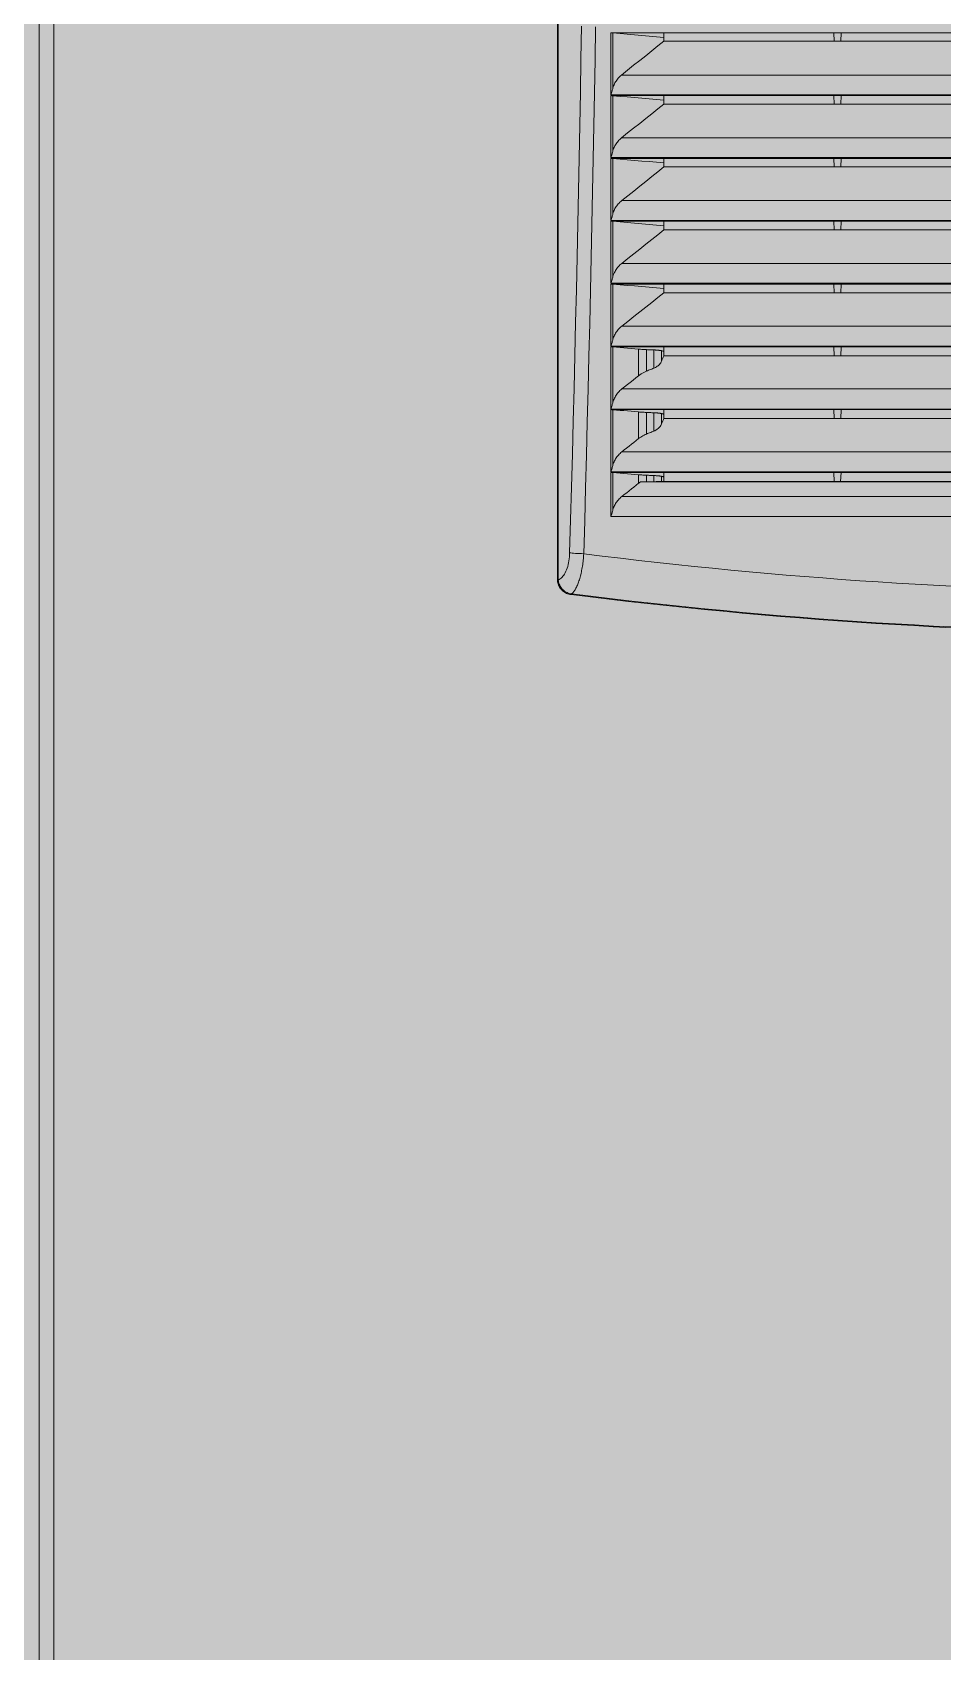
# Model space of a CAD drawing. Header units: millimetres. Extents: x 6914 to 9858, y -2771 to -210.
# Drawn here: x 9035.1 to 9258, y -998 to -601.5 of the extents above; entities that cross this region are included whole.
import ezdxf

# ---------------------------------------------------------------- set-up
doc = ezdxf.new("R2010")
doc.units = ezdxf.units.MM
doc.layers.get('0').update_dxf_attribs({"lineweight": 9})
doc.layers.add('Device', color=7, linetype='Continuous')
doc.layers.add('THICK', color=7, linetype='Continuous', lineweight=13)
doc.layers.add('Штриховка шкафов', color=7, linetype='Continuous', lineweight=9)

# ---------------------------------------------------------------- blocks, each defined once
blk = doc.blocks.new('Из_буфера26433')
at = {"layer": 'THICK'}
for p, q in [((-284.5, -1.8), (-284.5, -1964.2)), ((-280.9, -3.6), (-280.9, -843.76))]:
    blk.add_line(p, q, dxfattribs=at)
blk = doc.blocks.new('Из_буфера7504')
at = {"layer": 'Штриховка шкафов', "true_color": 0xc5c7c4}
blk.add_hatch(color=9, dxfattribs=at).paths.add_polyline_path([(-300, 2000), (300, 2000), (300, 0), (-300, 0)])
at = {"ltscale": 100}
blk.add_blockref('Из_буфера26433', (0, 1983), dxfattribs=at)
blk = doc.blocks.new('Из_буфера3106')
at = {"layer": 'THICK'}
for p, q in [((-124, -257.36), (-124, -10.64)), ((-123.86, -10.76), (-123.86, -257.24)), ((-119.47, -155.47), (-119.37, -149.02)), ((-116.75, -155.59), (-116.65, -149.13)), ((-113.71, -162.42), (-113.71, -150.3)), ((-103.5, -150.3), (-113.71, -150.3)), ((-113.71, -150.3), (-113.69, -150.3)), ((-113.69, -150.3), (-113.67, -150.3)), ((-113.67, -150.3), (-113.64, -150.3)), ((-113.64, -150.3), (-113.62, -150.3)), ((-113.62, -150.3), (-113.6, -150.3)), ((-113.6, -150.3), (-113.58, -150.3)), ((-113.58, -150.3), (-113.56, -150.3)), ((-113.56, -150.3), (-113.54, -150.3)), ((-113.54, -150.3), (-113.53, -150.3)), ((-113.53, -150.3), (-113.51, -150.3)), ((-113.51, -150.3), (-113.49, -150.3)), ((-113.49, -150.3), (-113.47, -150.31)), ((-113.47, -150.31), (-113.45, -150.31)), ((-113.45, -150.31), (-113.43, -150.31)), ((-113.43, -150.31), (-113.42, -150.31)), ((-113.42, -150.31), (-113.4, -150.31)), ((-113.4, -150.31), (-113.38, -150.31)), ((-113.38, -150.31), (-113.37, -150.31)), ((-113.37, -150.31), (-113.35, -150.31)), ((-111.94, -150.44), (-113.35, -150.31)), ((-113.35, -150.31), (-113.35, -161.24)), ((-110.53, -150.56), (-111.94, -150.44)), ((-109.13, -150.68), (-110.53, -150.56)), ((-107.72, -150.81), (-109.13, -150.68)), ((-106.31, -150.93), (-107.72, -150.81)), ((-104.91, -151.05), (-106.31, -150.93)), ((-105.82, -153.82), (-104.66, -152.87)), ((-103.5, -151.18), (-104.91, -151.05)), ((-104.66, -152.87), (-103.5, -151.93)), ((-103.5, -150.3), (-70.73, -150.3)), ((-103.5, -150.3), (-103.5, -151.18)), ((-103.5, -151.93), (-103.5, -151.18)), ((-103.5, -151.93), (-70.65, -151.93)), ((-69.27, -150.3), (-70.73, -150.3)), ((-70.73, -150.3), (-70.65, -151.93)), ((-70.65, -151.93), (-69.35, -151.93)), ((-69.27, -150.3), (-69.35, -151.93)), ((-69.35, -151.93), (-0.65, -151.93)), ((-69.27, -150.3), (-0.73, -150.3)), ((-119.59, -161.92), (-119.47, -155.47)), ((-116.87, -162.04), (-116.75, -155.59)), ((-109.31, -156.66), (-108.15, -155.71)), ((-108.15, -155.71), (-106.99, -154.77)), ((-106.99, -154.77), (-105.82, -153.82)), ((-112.44, -159.37), (-112.3, -159.2)), ((-112.3, -159.2), (-112.15, -159.03)), ((-112.15, -159.03), (-111.99, -158.87)), ((-111.99, -158.87), (-111.82, -158.71)), ((-111.82, -158.71), (-111.64, -158.56)), ((-111.64, -158.56), (-110.48, -157.61)), ((-111.64, -158.56), (111.64, -158.56)), ((-110.48, -157.61), (-109.31, -156.66)), ((-119.7, -168.37), (-119.59, -161.92)), ((-116.99, -168.49), (-116.87, -162.04)), ((-113.71, -162.42), (-113.65, -162.23)), ((-113.65, -162.23), (-113.59, -162.05)), ((-113.59, -162.05), (-113.53, -161.87)), ((-113.53, -161.87), (-113.48, -161.7)), ((-113.48, -161.7), (-113.43, -161.54)), ((-113.43, -161.54), (-113.39, -161.39)), ((-113.39, -161.39), (-113.35, -161.24)), ((-113.35, -161.24), (-113.3, -161.05)), ((-113.3, -161.05), (-113.24, -160.85)), ((-113.24, -160.85), (-113.17, -160.66)), ((-113.17, -160.66), (-113.09, -160.47)), ((-113.09, -160.47), (-113.01, -160.28)), ((-113.01, -160.28), (-112.91, -160.1)), ((-112.91, -160.1), (-112.81, -159.91)), ((-112.81, -159.91), (-112.69, -159.73)), ((-112.69, -159.73), (-112.57, -159.55)), ((-112.57, -159.55), (-112.44, -159.37)), ((-113.71, -162.42), (113.71, -162.42)), ((-113.71, -174.73), (-113.71, -162.6)), ((-103.5, -162.6), (-113.71, -162.6)), ((-113.71, -162.6), (-113.69, -162.6)), ((-113.69, -162.6), (-113.67, -162.6)), ((-113.67, -162.6), (-113.64, -162.6)), ((-113.64, -162.6), (-113.62, -162.6)), ((-113.62, -162.6), (-113.6, -162.6)), ((-113.6, -162.6), (-113.58, -162.6)), ((-113.58, -162.6), (-113.56, -162.6)), ((-113.56, -162.6), (-113.54, -162.6)), ((-113.54, -162.6), (-113.53, -162.6)), ((-113.53, -162.6), (-113.51, -162.6)), ((-113.51, -162.6), (-113.49, -162.6)), ((-113.49, -162.6), (-113.47, -162.61)), ((-113.47, -162.61), (-113.45, -162.61)), ((-113.45, -162.61), (-113.43, -162.61)), ((-113.43, -162.61), (-113.42, -162.61)), ((-113.42, -162.61), (-113.4, -162.61)), ((-113.4, -162.61), (-113.38, -162.61)), ((-113.38, -162.61), (-113.37, -162.61)), ((-113.37, -162.61), (-113.35, -162.61)), ((-111.94, -162.74), (-113.35, -162.61)), ((-113.35, -162.61), (-113.35, -173.55)), ((-110.53, -162.86), (-111.94, -162.74)), ((-109.13, -162.98), (-110.53, -162.86)), ((-107.72, -163.11), (-109.13, -162.98)), ((-106.31, -163.23), (-107.72, -163.11)), ((-104.91, -163.36), (-106.31, -163.23)), ((-105.82, -166.14), (-104.66, -165.19)), ((-103.5, -163.48), (-104.91, -163.36)), ((-104.66, -165.19), (-103.5, -164.25)), ((-103.5, -162.6), (-70.73, -162.6)), ((-103.5, -162.6), (-103.5, -163.48)), ((-103.5, -164.25), (-103.5, -163.48)), ((-103.5, -164.25), (-70.64, -164.25)), ((-69.27, -162.6), (-70.73, -162.6)), ((-70.73, -162.6), (-70.64, -164.25)), ((-70.64, -164.25), (-69.36, -164.25)), ((-69.27, -162.6), (-69.36, -164.25)), ((-69.36, -164.25), (-0.64, -164.25)), ((-69.27, -162.6), (-0.73, -162.6)), ((-119.83, -174.82), (-119.7, -168.37)), ((-117.11, -174.95), (-116.99, -168.49)), ((-109.31, -168.97), (-108.14, -168.03)), ((-108.14, -168.03), (-106.98, -167.08)), ((-106.98, -167.08), (-105.82, -166.14)), ((-112.57, -171.85), (-112.43, -171.68)), ((-112.43, -171.68), (-112.29, -171.5)), ((-112.29, -171.5), (-112.14, -171.33)), ((-112.14, -171.33), (-111.98, -171.17)), ((-111.98, -171.17), (-111.81, -171.01)), ((-111.81, -171.01), (-111.63, -170.86)), ((-111.63, -170.86), (-110.47, -169.91)), ((-111.63, -170.86), (111.63, -170.86)), ((-110.47, -169.91), (-109.31, -168.97)), ((-119.95, -181.27), (-119.83, -174.82)), ((-113.71, -174.73), (-113.65, -174.54)), ((-113.71, -174.73), (113.71, -174.73)), ((-113.65, -174.54), (-113.59, -174.36)), ((-113.59, -174.36), (-113.53, -174.19)), ((-113.53, -174.19), (-113.48, -174.02)), ((-113.48, -174.02), (-113.43, -173.86)), ((-113.43, -173.86), (-113.39, -173.7)), ((-113.39, -173.7), (-113.35, -173.55)), ((-113.35, -173.55), (-113.3, -173.36)), ((-113.3, -173.36), (-113.24, -173.17)), ((-113.24, -173.17), (-113.17, -172.97)), ((-113.17, -172.97), (-113.09, -172.78)), ((-113.09, -172.78), (-113.01, -172.59)), ((-113.01, -172.59), (-112.91, -172.41)), ((-112.91, -172.41), (-112.8, -172.22)), ((-112.8, -172.22), (-112.69, -172.04)), ((-112.69, -172.04), (-112.57, -171.85)), ((-117.23, -181.4), (-117.11, -174.95)), ((-113.71, -187.05), (-113.71, -174.9)), ((-103.5, -174.9), (-113.71, -174.9)), ((-113.71, -174.9), (-113.69, -174.9)), ((-113.69, -174.9), (-113.67, -174.9)), ((-113.67, -174.9), (-113.64, -174.9)), ((-113.64, -174.9), (-113.62, -174.9)), ((-113.62, -174.9), (-113.6, -174.9)), ((-113.6, -174.9), (-113.58, -174.9)), ((-113.58, -174.9), (-113.56, -174.9)), ((-113.56, -174.9), (-113.54, -174.9)), ((-113.54, -174.9), (-113.53, -174.9)), ((-113.53, -174.9), (-113.51, -174.9)), ((-113.51, -174.9), (-113.49, -174.9)), ((-113.49, -174.9), (-113.47, -174.91)), ((-113.47, -174.91), (-113.45, -174.91)), ((-113.45, -174.91), (-113.43, -174.91)), ((-113.43, -174.91), (-113.42, -174.91)), ((-113.42, -174.91), (-113.4, -174.91)), ((-113.4, -174.91), (-113.38, -174.91)), ((-113.38, -174.91), (-113.37, -174.91)), ((-113.37, -174.91), (-113.35, -174.91)), ((-111.94, -175.04), (-113.35, -174.91)), ((-113.35, -174.91), (-113.35, -185.87)), ((-110.53, -175.16), (-111.94, -175.04)), ((-109.13, -175.28), (-110.53, -175.16)), ((-107.72, -175.41), (-109.13, -175.28)), ((-106.31, -175.53), (-107.72, -175.41)), ((-104.91, -175.66), (-106.31, -175.53)), ((-105.82, -178.45), (-104.66, -177.51)), ((-103.5, -175.78), (-104.91, -175.66)), ((-104.66, -177.51), (-103.5, -176.57)), ((-103.5, -174.9), (-70.73, -174.9)), ((-103.5, -174.9), (-103.5, -175.78)), ((-103.5, -176.57), (-103.5, -175.78)), ((-103.5, -176.57), (-70.64, -176.57)), ((-69.27, -174.9), (-70.73, -174.9)), ((-70.73, -174.9), (-70.64, -176.57)), ((-70.64, -176.57), (-69.36, -176.57)), ((-69.27, -174.9), (-69.36, -176.57)), ((-69.36, -176.57), (-0.64, -176.57)), ((-69.27, -174.9), (-0.73, -174.9)), ((-109.3, -181.28), (-108.14, -180.34)), ((-108.14, -180.34), (-106.98, -179.39)), ((-106.98, -179.39), (-105.82, -178.45)), ((-120.08, -187.72), (-119.95, -181.27)), ((-117.37, -187.85), (-117.23, -181.4)), ((-112.69, -184.34), (-112.56, -184.16)), ((-112.56, -184.16), (-112.43, -183.98)), ((-112.43, -183.98), (-112.28, -183.81)), ((-112.28, -183.81), (-112.13, -183.64)), ((-112.13, -183.64), (-111.97, -183.47)), ((-111.97, -183.47), (-111.8, -183.31)), ((-111.8, -183.31), (-111.62, -183.16)), ((-111.62, -183.16), (-110.46, -182.22)), ((-111.62, -183.16), (111.62, -183.16)), ((-110.46, -182.22), (-109.3, -181.28)), ((-113.71, -187.05), (-113.65, -186.86)), ((-113.71, -187.05), (113.71, -187.05)), ((-113.71, -199.36), (-113.71, -187.2)), ((-103.5, -187.2), (-113.71, -187.2)), ((-113.71, -187.2), (-113.69, -187.2)), ((-113.69, -187.2), (-113.67, -187.2)), ((-113.67, -187.2), (-113.64, -187.2)), ((-113.65, -186.86), (-113.59, -186.68)), ((-113.64, -187.2), (-113.62, -187.2)), ((-113.62, -187.2), (-113.6, -187.2)), ((-113.6, -187.2), (-113.58, -187.2)), ((-113.59, -186.68), (-113.53, -186.5)), ((-113.58, -187.2), (-113.56, -187.2)), ((-113.56, -187.2), (-113.54, -187.2)), ((-113.54, -187.2), (-113.53, -187.2)), ((-113.53, -186.5), (-113.48, -186.33)), ((-113.53, -187.2), (-113.51, -187.2)), ((-113.51, -187.2), (-113.49, -187.2)), ((-113.49, -187.2), (-113.47, -187.21)), ((-113.48, -186.33), (-113.43, -186.17)), ((-113.47, -187.21), (-113.45, -187.21)), ((-113.45, -187.21), (-113.43, -187.21)), ((-113.43, -186.17), (-113.39, -186.02)), ((-113.43, -187.21), (-113.42, -187.21)), ((-113.42, -187.21), (-113.4, -187.21)), ((-113.4, -187.21), (-113.38, -187.21)), ((-113.39, -186.02), (-113.35, -185.87)), ((-113.38, -187.21), (-113.37, -187.21)), ((-113.37, -187.21), (-113.35, -187.21)), ((-113.35, -185.87), (-113.3, -185.67)), ((-111.94, -187.34), (-113.35, -187.21)), ((-113.35, -187.21), (-113.35, -198.18)), ((-113.3, -185.67), (-113.24, -185.48)), ((-113.24, -185.48), (-113.17, -185.29)), ((-113.17, -185.29), (-113.09, -185.09)), ((-113.09, -185.09), (-113, -184.9)), ((-113, -184.9), (-112.91, -184.71)), ((-112.91, -184.71), (-112.8, -184.53)), ((-112.8, -184.53), (-112.69, -184.34)), ((-103.5, -187.2), (-70.72, -187.2)), ((-103.5, -187.2), (-103.5, -188.08)), ((-69.28, -187.2), (-70.72, -187.2)), ((-70.72, -187.2), (-70.63, -188.9)), ((-69.28, -187.2), (-69.37, -188.9)), ((-69.28, -187.2), (-0.72, -187.2)), ((-120.22, -194.16), (-120.08, -187.72)), ((-117.5, -194.3), (-117.37, -187.85)), ((-110.53, -187.46), (-111.94, -187.34)), ((-109.13, -187.58), (-110.53, -187.46)), ((-107.72, -187.71), (-109.13, -187.58)), ((-106.31, -187.83), (-107.72, -187.71)), ((-104.91, -187.96), (-106.31, -187.83)), ((-105.81, -190.77), (-104.66, -189.84)), ((-103.5, -188.08), (-104.91, -187.96)), ((-104.66, -189.84), (-103.5, -188.9)), ((-103.5, -188.9), (-103.5, -188.08)), ((-103.5, -188.9), (-70.63, -188.9)), ((-70.63, -188.9), (-69.37, -188.9)), ((-69.37, -188.9), (-0.63, -188.9)), ((-109.29, -193.58), (-108.13, -192.65)), ((-108.13, -192.65), (-106.97, -191.71)), ((-106.97, -191.71), (-105.81, -190.77)), ((-120.36, -200.61), (-120.22, -194.16)), ((-117.64, -200.75), (-117.5, -194.3)), ((-112.8, -196.83), (-112.68, -196.65)), ((-112.68, -196.65), (-112.56, -196.46)), ((-112.56, -196.46), (-112.42, -196.29)), ((-112.42, -196.29), (-112.28, -196.11)), ((-112.28, -196.11), (-112.13, -195.94)), ((-112.13, -195.94), (-111.96, -195.77)), ((-111.96, -195.77), (-111.79, -195.61)), ((-111.79, -195.61), (-111.61, -195.46)), ((-111.61, -195.46), (-110.45, -194.52)), ((-111.61, -195.46), (111.61, -195.46)), ((-110.45, -194.52), (-109.29, -193.58)), ((-113.71, -199.36), (-113.65, -199.17)), ((-113.71, -199.36), (113.71, -199.36)), ((-113.71, -211.68), (-113.71, -199.5)), ((-103.5, -199.5), (-113.71, -199.5)), ((-113.71, -199.5), (-113.69, -199.5)), ((-113.69, -199.5), (-113.67, -199.5)), ((-113.67, -199.5), (-113.64, -199.5)), ((-113.65, -199.17), (-113.59, -198.99)), ((-113.64, -199.5), (-113.62, -199.5)), ((-113.62, -199.5), (-113.6, -199.5)), ((-113.6, -199.5), (-113.58, -199.5)), ((-113.59, -198.99), (-113.53, -198.81)), ((-113.58, -199.5), (-113.56, -199.5)), ((-113.56, -199.5), (-113.54, -199.5)), ((-113.54, -199.5), (-113.53, -199.5)), ((-113.53, -198.81), (-113.48, -198.65)), ((-113.53, -199.5), (-113.51, -199.5)), ((-113.51, -199.5), (-113.49, -199.5)), ((-113.49, -199.5), (-113.47, -199.51)), ((-113.48, -198.65), (-113.43, -198.48)), ((-113.47, -199.51), (-113.45, -199.51)), ((-113.45, -199.51), (-113.43, -199.51)), ((-113.43, -198.48), (-113.39, -198.33)), ((-113.43, -199.51), (-113.42, -199.51)), ((-113.42, -199.51), (-113.4, -199.51)), ((-113.4, -199.51), (-113.38, -199.51)), ((-113.39, -198.33), (-113.35, -198.18)), ((-113.38, -199.51), (-113.37, -199.51)), ((-113.37, -199.51), (-113.35, -199.51)), ((-113.35, -198.18), (-113.3, -197.99)), ((-111.94, -199.64), (-113.35, -199.51)), ((-113.35, -199.51), (-113.35, -210.49)), ((-113.3, -197.99), (-113.24, -197.79)), ((-113.24, -197.79), (-113.17, -197.6)), ((-113.17, -197.6), (-113.09, -197.4)), ((-113.09, -197.4), (-113, -197.21)), ((-113, -197.21), (-112.9, -197.02)), ((-112.9, -197.02), (-112.8, -196.83)), ((-110.53, -199.76), (-111.94, -199.64)), ((-109.13, -199.88), (-110.53, -199.76)), ((-103.5, -199.5), (-70.72, -199.5)), ((-103.5, -199.5), (-103.5, -200.38)), ((-69.28, -199.5), (-70.72, -199.5)), ((-70.72, -199.5), (-70.63, -201.22)), ((-69.28, -199.5), (-69.37, -201.22)), ((-69.28, -199.5), (-0.72, -199.5)), ((-120.51, -207.05), (-120.36, -200.61)), ((-117.79, -207.2), (-117.64, -200.75)), ((-107.72, -200.01), (-109.13, -199.88)), ((-106.31, -200.13), (-107.72, -200.01)), ((-104.91, -200.26), (-106.31, -200.13)), ((-105.81, -203.09), (-104.66, -202.16)), ((-103.5, -200.38), (-104.91, -200.26)), ((-104.66, -202.16), (-103.5, -201.22)), ((-103.5, -201.22), (-103.5, -200.38)), ((-103.5, -201.22), (-70.63, -201.22)), ((-70.63, -201.22), (-69.37, -201.22)), ((-69.37, -201.22), (-0.63, -201.22)), ((-110.44, -206.83), (-109.28, -205.89)), ((-109.28, -205.89), (-108.12, -204.96)), ((-108.12, -204.96), (-106.97, -204.02)), ((-106.97, -204.02), (-105.81, -203.09)), ((-120.66, -213.5), (-120.51, -207.05)), ((-117.94, -213.65), (-117.79, -207.2)), ((-112.9, -209.33), (-112.8, -209.14)), ((-112.8, -209.14), (-112.68, -208.95)), ((-112.68, -208.95), (-112.55, -208.77)), ((-112.55, -208.77), (-112.42, -208.59)), ((-112.42, -208.59), (-112.27, -208.41)), ((-112.27, -208.41), (-112.12, -208.24)), ((-112.12, -208.24), (-111.95, -208.07)), ((-111.95, -208.07), (-111.78, -207.91)), ((-111.78, -207.91), (-111.6, -207.76)), ((-111.6, -207.76), (-110.44, -206.83)), ((-111.6, -207.76), (111.6, -207.76)), ((-113.71, -211.68), (-113.65, -211.49)), ((-113.71, -211.68), (113.71, -211.68)), ((-113.71, -223.99), (-113.71, -211.8)), ((-103.5, -211.8), (-113.71, -211.8)), ((-113.71, -211.8), (-113.69, -211.8)), ((-113.69, -211.8), (-113.67, -211.8)), ((-113.67, -211.8), (-113.64, -211.8)), ((-113.65, -211.49), (-113.59, -211.3)), ((-113.64, -211.8), (-113.62, -211.8)), ((-113.62, -211.8), (-113.6, -211.8)), ((-113.6, -211.8), (-113.58, -211.8)), ((-113.59, -211.3), (-113.53, -211.13)), ((-113.58, -211.8), (-113.56, -211.8)), ((-113.56, -211.8), (-113.54, -211.8)), ((-113.54, -211.8), (-113.53, -211.8)), ((-113.53, -211.13), (-113.48, -210.96)), ((-113.53, -211.8), (-113.51, -211.8)), ((-113.51, -211.8), (-113.49, -211.8)), ((-113.49, -211.8), (-113.47, -211.81)), ((-113.48, -210.96), (-113.43, -210.8)), ((-113.47, -211.81), (-113.45, -211.81)), ((-113.45, -211.81), (-113.43, -211.81)), ((-113.43, -210.8), (-113.39, -210.64)), ((-113.43, -211.81), (-113.42, -211.81)), ((-113.42, -211.81), (-113.4, -211.81)), ((-113.4, -211.81), (-113.38, -211.81)), ((-113.39, -210.64), (-113.35, -210.49)), ((-113.38, -211.81), (-113.37, -211.81)), ((-113.37, -211.81), (-113.35, -211.81)), ((-113.35, -210.49), (-113.3, -210.3)), ((-112.64, -211.88), (-113.35, -211.81)), ((-113.35, -211.81), (-113.35, -222.81)), ((-113.3, -210.3), (-113.24, -210.1)), ((-113.24, -210.1), (-113.17, -209.91)), ((-113.17, -209.91), (-113.09, -209.71)), ((-113.09, -209.71), (-113, -209.52)), ((-113, -209.52), (-112.9, -209.33)), ((-111.93, -211.94), (-112.64, -211.88)), ((-111.21, -212), (-111.93, -211.94)), ((-110.5, -212.06), (-111.21, -212)), ((-109.79, -212.13), (-110.5, -212.06)), ((-109.07, -212.19), (-109.79, -212.13)), ((-108.36, -212.25), (-109.07, -212.19)), ((-108.36, -212.25), (-108.36, -217.46)), ((-108.36, -212.25), (-108.16, -212.27)), ((-108.16, -212.27), (-107.96, -212.28)), ((-103.5, -211.8), (-70.71, -211.8)), ((-103.5, -211.8), (-103.5, -212.68)), ((-69.29, -211.8), (-70.71, -211.8)), ((-70.71, -211.8), (-70.62, -213.55)), ((-69.29, -211.8), (-69.38, -213.55)), ((-69.29, -211.8), (-0.71, -211.8)), ((-120.81, -219.94), (-120.66, -213.5)), ((-118.09, -220.1), (-117.94, -213.65)), ((-107.96, -212.28), (-107.75, -212.3)), ((-107.75, -212.3), (-107.53, -212.31)), ((-107.53, -212.31), (-107.31, -212.33)), ((-107.31, -212.33), (-107.08, -212.34)), ((-107.08, -212.34), (-106.84, -212.35)), ((-106.84, -212.35), (-106.84, -216.57)), ((-106.84, -212.35), (-106.64, -212.36)), ((-106.64, -212.36), (-106.43, -212.37)), ((-106.43, -212.37), (-106.23, -212.38)), ((-106.23, -212.38), (-106.02, -212.39)), ((-106.02, -212.39), (-105.82, -212.4)), ((-105.82, -212.4), (-105.61, -212.4)), ((-105.61, -212.4), (-105.41, -212.41)), ((-105.41, -212.41), (-105.3, -212.42)), ((-105.41, -215.98), (-105.41, -212.41)), ((-105.3, -212.42), (-105.19, -212.42)), ((-105.19, -212.42), (-105.09, -212.43)), ((-105.09, -212.43), (-104.99, -212.44)), ((-104.99, -212.44), (-104.89, -212.44)), ((-104.89, -212.44), (-104.8, -212.45)), ((-104.8, -212.45), (-104.7, -212.46)), ((-104.7, -212.46), (-104.62, -212.47)), ((-104.62, -212.47), (-104.53, -212.47)), ((-104.45, -215.37), (-104.6, -215.5)), ((-104.53, -212.47), (-104.45, -212.48)), ((-104.45, -212.48), (-104.37, -212.49)), ((-104.32, -215.23), (-104.45, -215.37)), ((-104.37, -212.49), (-104.3, -212.5)), ((-104.2, -215.08), (-104.32, -215.23)), ((-104.3, -212.5), (-104.23, -212.51)), ((-104.23, -212.51), (-104.17, -212.52)), ((-104.09, -214.92), (-104.2, -215.08)), ((-104.17, -212.52), (-104.11, -212.53)), ((-104.11, -212.53), (-104.05, -212.54)), ((-104, -214.75), (-104.09, -214.92)), ((-104.05, -212.54), (-104, -212.55)), ((-104, -212.55), (-103.96, -212.56)), ((-103.92, -214.58), (-104, -214.75)), ((-103.96, -212.56), (-103.92, -212.57)), ((-103.92, -212.57), (-103.85, -212.59)), ((-103.92, -214.58), (-103.92, -212.57)), ((-103.86, -214.43), (-103.92, -214.58)), ((-103.8, -214.28), (-103.86, -214.43)), ((-103.85, -212.59), (-103.78, -212.6)), ((-103.74, -214.14), (-103.8, -214.28)), ((-103.78, -212.6), (-103.71, -212.62)), ((-103.68, -213.99), (-103.74, -214.14)), ((-103.71, -212.62), (-103.64, -212.64)), ((-103.62, -213.84), (-103.68, -213.99)), ((-103.64, -212.64), (-103.57, -212.66)), ((-103.56, -213.69), (-103.62, -213.84)), ((-103.57, -212.66), (-103.5, -212.68)), ((-103.5, -213.55), (-103.56, -213.69)), ((-103.5, -212.68), (-103.5, -213.55)), ((-103.5, -213.55), (-70.62, -213.55)), ((-70.62, -213.55), (-69.38, -213.55)), ((-69.38, -213.55), (-0.62, -213.55)), ((-109.97, -218.76), (-109.43, -218.33)), ((-109.43, -218.33), (-108.9, -217.89)), ((-108.9, -217.89), (-108.36, -217.46)), ((-108.12, -217.28), (-108.36, -217.46)), ((-107.88, -217.11), (-108.12, -217.28)), ((-107.63, -216.96), (-107.88, -217.11)), ((-107.37, -216.82), (-107.63, -216.96)), ((-107.11, -216.69), (-107.37, -216.82)), ((-106.84, -216.57), (-107.11, -216.69)), ((-106.64, -216.49), (-106.84, -216.57)), ((-106.43, -216.4), (-106.64, -216.49)), ((-106.23, -216.32), (-106.43, -216.4)), ((-106.02, -216.24), (-106.23, -216.32)), ((-105.82, -216.15), (-106.02, -216.24)), ((-105.61, -216.07), (-105.82, -216.15)), ((-105.41, -215.98), (-105.61, -216.07)), ((-105.23, -215.91), (-105.41, -215.98)), ((-105.07, -215.82), (-105.23, -215.91)), ((-104.9, -215.72), (-105.07, -215.82)), ((-104.75, -215.62), (-104.9, -215.72)), ((-104.6, -215.5), (-104.75, -215.62)), ((-120.97, -226.39), (-120.81, -219.94)), ((-118.25, -226.55), (-118.09, -220.1)), ((-113, -221.83), (-112.9, -221.64)), ((-112.9, -221.64), (-112.79, -221.45)), ((-112.79, -221.45), (-112.68, -221.26)), ((-112.68, -221.26), (-112.55, -221.08)), ((-112.55, -221.08), (-112.41, -220.89)), ((-112.41, -220.89), (-112.27, -220.72)), ((-112.27, -220.72), (-112.11, -220.54)), ((-112.11, -220.54), (-111.95, -220.38)), ((-111.95, -220.38), (-111.77, -220.22)), ((-111.77, -220.22), (-111.59, -220.06)), ((-111.59, -220.06), (-111.05, -219.63)), ((-111.59, -220.06), (111.59, -220.06)), ((-111.05, -219.63), (-110.51, -219.19)), ((-110.51, -219.19), (-109.97, -218.76)), ((-113.71, -223.99), (-113.65, -223.8)), ((-113.71, -223.99), (113.71, -223.99)), ((-113.71, -236.31), (-113.71, -224.1)), ((-103.5, -224.1), (-113.71, -224.1)), ((-113.71, -224.1), (-113.69, -224.1)), ((-113.69, -224.1), (-113.67, -224.1)), ((-113.67, -224.1), (-113.64, -224.1)), ((-113.65, -223.8), (-113.59, -223.62)), ((-113.64, -224.1), (-113.62, -224.1)), ((-113.62, -224.1), (-113.6, -224.1)), ((-113.6, -224.1), (-113.58, -224.1)), ((-113.59, -223.62), (-113.53, -223.44)), ((-113.58, -224.1), (-113.56, -224.1)), ((-113.56, -224.1), (-113.54, -224.1)), ((-113.54, -224.1), (-113.53, -224.1)), ((-113.53, -223.44), (-113.48, -223.27)), ((-113.53, -224.1), (-113.51, -224.1)), ((-113.51, -224.1), (-113.49, -224.1)), ((-113.49, -224.1), (-113.47, -224.11)), ((-113.48, -223.27), (-113.43, -223.11)), ((-113.47, -224.11), (-113.45, -224.11)), ((-113.45, -224.11), (-113.43, -224.11)), ((-113.43, -223.11), (-113.39, -222.96)), ((-113.43, -224.11), (-113.42, -224.11)), ((-113.42, -224.11), (-113.4, -224.11)), ((-113.4, -224.11), (-113.38, -224.11)), ((-113.39, -222.96), (-113.35, -222.81)), ((-113.38, -224.11), (-113.37, -224.11)), ((-113.37, -224.11), (-113.35, -224.11)), ((-113.35, -222.81), (-113.3, -222.61)), ((-112.64, -224.18), (-113.35, -224.11)), ((-113.35, -224.11), (-113.35, -235.12)), ((-113.3, -222.61), (-113.24, -222.42)), ((-113.24, -222.42), (-113.17, -222.22)), ((-113.17, -222.22), (-113.09, -222.02)), ((-113.09, -222.02), (-113, -221.83)), ((-111.93, -224.24), (-112.64, -224.18)), ((-111.21, -224.3), (-111.93, -224.24)), ((-110.5, -224.36), (-111.21, -224.3)), ((-109.79, -224.43), (-110.5, -224.36)), ((-109.07, -224.49), (-109.79, -224.43)), ((-108.36, -224.55), (-109.07, -224.49)), ((-108.36, -224.55), (-108.36, -229.78)), ((-108.36, -224.55), (-108.16, -224.57)), ((-108.16, -224.57), (-107.96, -224.58)), ((-107.96, -224.58), (-107.75, -224.6)), ((-107.75, -224.6), (-107.53, -224.61)), ((-107.53, -224.61), (-107.31, -224.63)), ((-107.31, -224.63), (-107.08, -224.64)), ((-107.08, -224.64), (-106.84, -224.65)), ((-106.84, -224.65), (-106.84, -228.89)), ((-106.84, -224.65), (-106.64, -224.66)), ((-106.64, -224.66), (-106.43, -224.67)), ((-106.43, -224.67), (-106.23, -224.68)), ((-106.23, -224.68), (-106.02, -224.69)), ((-106.02, -224.69), (-105.82, -224.7)), ((-105.82, -224.7), (-105.61, -224.7)), ((-105.61, -224.7), (-105.41, -224.71)), ((-105.41, -228.3), (-105.41, -224.71)), ((-105.41, -224.71), (-105.3, -224.72)), ((-105.3, -224.72), (-105.19, -224.72)), ((-105.19, -224.72), (-105.09, -224.73)), ((-105.09, -224.73), (-104.99, -224.74)), ((-104.99, -224.74), (-104.89, -224.74)), ((-104.89, -224.74), (-104.8, -224.75)), ((-104.8, -224.75), (-104.7, -224.76)), ((-104.7, -224.76), (-104.62, -224.77)), ((-104.62, -224.77), (-104.53, -224.77)), ((-103.5, -224.1), (-70.71, -224.1)), ((-103.5, -224.1), (-103.5, -224.98)), ((-69.29, -224.1), (-70.71, -224.1)), ((-70.71, -224.1), (-70.62, -225.87)), ((-69.29, -224.1), (-69.38, -225.87)), ((-69.29, -224.1), (-0.71, -224.1)), ((-121.13, -232.83), (-120.97, -226.39)), ((-118.41, -232.99), (-118.25, -226.55)), ((-104.6, -227.82), (-104.75, -227.93)), ((-104.45, -227.69), (-104.6, -227.82)), ((-104.53, -224.77), (-104.45, -224.78)), ((-104.45, -224.78), (-104.37, -224.79)), ((-104.32, -227.55), (-104.45, -227.69)), ((-104.37, -224.79), (-104.3, -224.8)), ((-104.2, -227.4), (-104.32, -227.55)), ((-104.3, -224.8), (-104.23, -224.81)), ((-104.23, -224.81), (-104.17, -224.82)), ((-104.09, -227.24), (-104.2, -227.4)), ((-104.17, -224.82), (-104.11, -224.83)), ((-104.11, -224.83), (-104.05, -224.84)), ((-104, -227.07), (-104.09, -227.24)), ((-104.05, -224.84), (-104, -224.85)), ((-104, -224.85), (-103.96, -224.86)), ((-103.92, -226.9), (-104, -227.07)), ((-103.96, -224.86), (-103.92, -224.87)), ((-103.92, -226.9), (-103.92, -224.87)), ((-103.92, -224.87), (-103.85, -224.89)), ((-103.86, -226.75), (-103.92, -226.9)), ((-103.8, -226.6), (-103.86, -226.75)), ((-103.85, -224.89), (-103.78, -224.91)), ((-103.74, -226.46), (-103.8, -226.6)), ((-103.78, -224.91), (-103.71, -224.92)), ((-103.68, -226.31), (-103.74, -226.46)), ((-103.71, -224.92), (-103.64, -224.94)), ((-103.62, -226.16), (-103.68, -226.31)), ((-103.64, -224.94), (-103.57, -224.96)), ((-103.56, -226.02), (-103.62, -226.16)), ((-103.57, -224.96), (-103.5, -224.98)), ((-103.5, -225.87), (-103.56, -226.02)), ((-103.5, -224.98), (-103.5, -225.87)), ((-103.5, -225.87), (-70.62, -225.87)), ((-70.62, -225.87), (-69.38, -225.87)), ((-69.38, -225.87), (-0.62, -225.87)), ((-110.2, -231.25), (-109.74, -230.88)), ((-109.74, -230.88), (-109.28, -230.51)), ((-109.28, -230.51), (-108.82, -230.15)), ((-108.82, -230.15), (-108.36, -229.78)), ((-108.16, -229.62), (-108.36, -229.78)), ((-107.95, -229.48), (-108.16, -229.62)), ((-107.74, -229.34), (-107.95, -229.48)), ((-107.52, -229.21), (-107.74, -229.34)), ((-107.29, -229.1), (-107.52, -229.21)), ((-107.07, -228.99), (-107.29, -229.1)), ((-106.84, -228.89), (-107.07, -228.99)), ((-106.64, -228.81), (-106.84, -228.89)), ((-106.43, -228.72), (-106.64, -228.81)), ((-106.23, -228.64), (-106.43, -228.72)), ((-106.02, -228.55), (-106.23, -228.64)), ((-105.82, -228.47), (-106.02, -228.55)), ((-105.61, -228.39), (-105.82, -228.47)), ((-105.41, -228.3), (-105.61, -228.39)), ((-105.23, -228.23), (-105.41, -228.3)), ((-105.07, -228.14), (-105.23, -228.23)), ((-104.9, -228.04), (-105.07, -228.14)), ((-104.75, -227.93), (-104.9, -228.04)), ((-121.3, -239.27), (-121.13, -232.83)), ((-118.58, -239.44), (-118.41, -232.99)), ((-113, -234.14), (-112.9, -233.95)), ((-112.9, -233.95), (-112.79, -233.76)), ((-112.79, -233.76), (-112.67, -233.57)), ((-112.67, -233.57), (-112.54, -233.38)), ((-112.54, -233.38), (-112.41, -233.2)), ((-112.41, -233.2), (-112.26, -233.02)), ((-112.26, -233.02), (-112.1, -232.85)), ((-112.1, -232.85), (-111.94, -232.68)), ((-111.94, -232.68), (-111.76, -232.52)), ((-111.76, -232.52), (-111.58, -232.36)), ((-111.58, -232.36), (-111.12, -231.99)), ((-111.58, -232.36), (111.58, -232.36)), ((-111.12, -231.99), (-110.66, -231.62)), ((-110.66, -231.62), (-110.2, -231.25)), ((-113.71, -236.31), (-113.65, -236.12)), ((-113.71, -236.31), (113.71, -236.31)), ((-113.71, -245.06), (-113.71, -236.4)), ((-103.5, -236.4), (-113.71, -236.4)), ((-113.71, -236.4), (-113.69, -236.4)), ((-113.69, -236.4), (-113.67, -236.4)), ((-113.67, -236.4), (-113.64, -236.4)), ((-113.65, -236.12), (-113.59, -235.93)), ((-113.64, -236.4), (-113.62, -236.4)), ((-113.62, -236.4), (-113.6, -236.4)), ((-113.6, -236.4), (-113.58, -236.4)), ((-113.59, -235.93), (-113.53, -235.76)), ((-113.58, -236.4), (-113.56, -236.4)), ((-113.56, -236.4), (-113.54, -236.4)), ((-113.54, -236.4), (-113.53, -236.4)), ((-113.53, -235.76), (-113.48, -235.59)), ((-113.53, -236.4), (-113.51, -236.4)), ((-113.51, -236.4), (-113.49, -236.4)), ((-113.49, -236.4), (-113.47, -236.41)), ((-113.48, -235.59), (-113.43, -235.43)), ((-113.47, -236.41), (-113.45, -236.41)), ((-113.45, -236.41), (-113.43, -236.41)), ((-113.43, -235.43), (-113.39, -235.27)), ((-113.43, -236.41), (-113.42, -236.41)), ((-113.42, -236.41), (-113.4, -236.41)), ((-113.4, -236.41), (-113.38, -236.41)), ((-113.39, -235.27), (-113.35, -235.12)), ((-113.38, -236.41), (-113.37, -236.41)), ((-113.37, -236.41), (-113.35, -236.41)), ((-113.35, -235.12), (-113.3, -234.93)), ((-112.64, -236.48), (-113.35, -236.41)), ((-113.35, -243.87), (-113.35, -236.41)), ((-113.3, -234.93), (-113.24, -234.73)), ((-113.24, -234.73), (-113.17, -234.53)), ((-113.17, -234.53), (-113.09, -234.33)), ((-113.09, -234.33), (-113, -234.14)), ((-111.93, -236.54), (-112.64, -236.48)), ((-111.21, -236.6), (-111.93, -236.54)), ((-110.5, -236.66), (-111.21, -236.6)), ((-109.79, -236.73), (-110.5, -236.66)), ((-109.07, -236.79), (-109.79, -236.73)), ((-108.36, -236.85), (-109.07, -236.79)), ((-108.36, -236.85), (-108.36, -238.53)), ((-108.36, -236.85), (-108.16, -236.87)), ((-108.16, -236.87), (-107.96, -236.88)), ((-107.96, -236.88), (-107.75, -236.9)), ((-107.75, -236.9), (-107.53, -236.91)), ((-107.53, -236.91), (-107.31, -236.93)), ((-107.31, -236.93), (-107.08, -236.94)), ((-107.08, -236.94), (-106.84, -236.95)), ((-106.84, -236.95), (-106.84, -238.23)), ((-106.84, -236.95), (-106.64, -236.96)), ((-106.64, -236.96), (-106.43, -236.97)), ((-106.43, -236.97), (-106.23, -236.98)), ((-106.23, -236.98), (-106.02, -236.99)), ((-106.02, -236.99), (-105.82, -237)), ((-105.82, -237), (-105.61, -237)), ((-105.61, -237), (-105.41, -237.01)), ((-105.41, -238.22), (-105.41, -237.01)), ((-105.41, -237.01), (-105.3, -237.02)), ((-105.3, -237.02), (-105.19, -237.02)), ((-105.19, -237.02), (-105.09, -237.03)), ((-105.09, -237.03), (-104.99, -237.04)), ((-104.99, -237.04), (-104.89, -237.04)), ((-104.89, -237.04), (-104.8, -237.05)), ((-104.8, -237.05), (-104.7, -237.06)), ((-104.7, -237.06), (-104.62, -237.07)), ((-104.62, -237.07), (-104.53, -237.07)), ((-104.53, -237.07), (-104.45, -237.08)), ((-104.45, -237.08), (-104.37, -237.09)), ((-104.37, -237.09), (-104.3, -237.1)), ((-104.3, -237.1), (-104.23, -237.11)), ((-104.23, -237.11), (-104.17, -237.12)), ((-104.17, -237.12), (-104.11, -237.13)), ((-104.11, -237.13), (-104.05, -237.14)), ((-104.05, -237.14), (-104, -237.15)), ((-104, -237.15), (-103.96, -237.16)), ((-103.96, -237.16), (-103.92, -237.17)), ((-103.92, -238.19), (-103.92, -237.17)), ((-103.92, -237.17), (-103.86, -237.18)), ((-103.86, -237.18), (-103.8, -237.2)), ((-103.8, -237.2), (-103.74, -237.22)), ((-103.74, -237.22), (-103.68, -237.23)), ((-103.68, -237.23), (-103.62, -237.25)), ((-103.62, -237.25), (-103.56, -237.26)), ((-103.5, -236.4), (-70.7, -236.4)), ((-103.5, -236.4), (-103.5, -237.28)), ((-69.3, -236.4), (-70.7, -236.4)), ((-70.7, -236.4), (-70.61, -238.16)), ((-69.3, -236.4), (-69.39, -238.16)), ((-69.3, -236.4), (-0.7, -236.4)), ((-121.47, -245.71), (-121.3, -239.27)), ((-118.75, -245.89), (-118.58, -239.44)), ((-111.11, -240.73), (-110.65, -240.37)), ((-110.65, -240.37), (-110.19, -240)), ((-110.19, -240), (-109.73, -239.63)), ((-109.73, -239.63), (-109.28, -239.26)), ((-109.28, -239.26), (-108.82, -238.89)), ((-108.82, -238.89), (-108.36, -238.53)), ((-108.31, -238.49), (-108.36, -238.53)), ((-108.25, -238.44), (-108.31, -238.49)), ((-108.2, -238.4), (-108.25, -238.44)), ((-108.15, -238.36), (-108.2, -238.4)), ((-108.09, -238.33), (-108.15, -238.36)), ((-108.04, -238.29), (-108.09, -238.33)), ((-107.98, -238.25), (-108.04, -238.29)), ((107.98, -238.25), (-107.98, -238.25)), ((-107.83, -238.25), (-107.98, -238.25)), ((-107.67, -238.25), (-107.83, -238.25)), ((-107.51, -238.24), (-107.67, -238.25)), ((-107.35, -238.24), (-107.51, -238.24)), ((-107.18, -238.24), (-107.35, -238.24)), ((-107.01, -238.24), (-107.18, -238.24)), ((-106.84, -238.23), (-107.01, -238.24)), ((-106.84, -238.23), (-106.64, -238.23)), ((-106.64, -238.23), (-106.43, -238.23)), ((-106.43, -238.23), (-106.23, -238.23)), ((-106.23, -238.23), (-106.02, -238.23)), ((-106.02, -238.23), (-105.82, -238.22)), ((-105.82, -238.22), (-105.61, -238.22)), ((-105.61, -238.22), (-105.41, -238.22)), ((-105.3, -238.22), (-105.41, -238.22)), ((-105.19, -238.22), (-105.3, -238.22)), ((-105.09, -238.22), (-105.19, -238.22)), ((-104.99, -238.22), (-105.09, -238.22)), ((-104.89, -238.21), (-104.99, -238.22)), ((-104.8, -238.21), (-104.89, -238.21)), ((-104.7, -238.21), (-104.8, -238.21)), ((-104.61, -238.21), (-104.7, -238.21)), ((-104.53, -238.21), (-104.61, -238.21)), ((-104.45, -238.21), (-104.53, -238.21)), ((-104.37, -238.2), (-104.45, -238.21)), ((-104.3, -238.2), (-104.37, -238.2)), ((-104.23, -238.2), (-104.3, -238.2)), ((-104.17, -238.2), (-104.23, -238.2)), ((-104.11, -238.19), (-104.17, -238.2)), ((-104.05, -238.19), (-104.11, -238.19)), ((-104, -238.19), (-104.05, -238.19)), ((-103.96, -238.19), (-104, -238.19)), ((-103.92, -238.19), (-103.96, -238.19)), ((-103.92, -238.19), (-103.86, -238.18)), ((-103.86, -238.18), (-103.8, -238.18)), ((-103.8, -238.18), (-103.74, -238.17)), ((-103.74, -238.17), (-103.68, -238.17)), ((-103.68, -238.17), (-103.62, -238.17)), ((-103.62, -238.17), (-103.56, -238.16)), ((-103.56, -237.26), (-103.5, -237.28)), ((-103.56, -238.16), (-103.5, -238.16)), ((-103.5, -237.28), (-103.5, -238.16)), ((-103.5, -238.16), (-70.61, -238.16)), ((-69.39, -238.16), (-70.61, -238.16)), ((-69.39, -238.16), (-0.61, -238.16)), ((-113.3, -243.67), (-113.24, -243.48)), ((-113.24, -243.48), (-113.17, -243.28)), ((-113.17, -243.28), (-113.08, -243.08)), ((-113.08, -243.08), (-112.99, -242.89)), ((-112.99, -242.89), (-112.9, -242.69)), ((-112.9, -242.69), (-112.79, -242.5)), ((-112.79, -242.5), (-112.67, -242.31)), ((-112.67, -242.31), (-112.54, -242.13)), ((-112.54, -242.13), (-112.4, -241.94)), ((-112.4, -241.94), (-112.25, -241.76)), ((-112.25, -241.76), (-112.1, -241.59)), ((-112.1, -241.59), (-111.93, -241.42)), ((-111.93, -241.42), (-111.75, -241.26)), ((-111.75, -241.26), (-111.57, -241.1)), ((-111.57, -241.1), (-111.11, -240.73)), ((-111.57, -241.1), (111.57, -241.1)), ((-121.65, -252.15), (-121.47, -245.71)), ((-118.93, -252.33), (-118.75, -245.89)), ((-113.71, -245.06), (-113.65, -244.87)), ((-113.71, -245.06), (113.71, -245.06)), ((-113.65, -244.87), (-113.59, -244.68)), ((-113.59, -244.68), (-113.53, -244.51)), ((-113.53, -244.51), (-113.48, -244.34)), ((-113.48, -244.34), (-113.43, -244.18)), ((-113.43, -244.18), (-113.39, -244.02)), ((-113.39, -244.02), (-113.35, -243.87)), ((-113.35, -243.87), (-113.3, -243.67)), ((-121.7, -252.96), (-121.67, -252.56)), ((-121.67, -252.56), (-121.65, -252.15)), ((-118.98, -252.95), (-118.95, -252.64)), ((-118.95, -252.64), (-118.93, -252.33)), ((-118.93, -252.33), (-115.39, -252.78)), ((-115.39, -252.78), (-111.84, -253.21)), ((-122.5, -256.05), (-122.37, -255.77)), ((-122.37, -255.77), (-122.25, -255.47)), ((-122.25, -255.47), (-122.13, -255.15)), ((-122.13, -255.15), (-122.03, -254.82)), ((-122.03, -254.82), (-121.94, -254.47)), ((-121.94, -254.47), (-121.86, -254.11)), ((-121.86, -254.11), (-121.8, -253.73)), ((-121.8, -253.73), (-121.74, -253.35)), ((-121.74, -253.35), (-121.7, -252.96)), ((-119.45, -256.16), (-119.39, -255.89)), ((-119.39, -255.89), (-119.34, -255.62)), ((-119.34, -255.62), (-119.28, -255.34)), ((-119.28, -255.34), (-119.23, -255.05)), ((-119.23, -255.05), (-119.19, -254.76)), ((-119.19, -254.76), (-119.14, -254.47)), ((-119.14, -254.47), (-119.1, -254.17)), ((-119.1, -254.17), (-119.07, -253.87)), ((-119.07, -253.87), (-119.03, -253.57)), ((-119.03, -253.57), (-119, -253.26)), ((-119, -253.26), (-118.98, -252.95)), ((-111.84, -253.21), (-108.3, -253.63)), ((-108.3, -253.63), (-104.75, -254.04)), ((-104.75, -254.04), (-101.2, -254.43)), ((-101.2, -254.43), (-97.65, -254.81)), ((-97.65, -254.81), (-94.11, -255.17)), ((-94.11, -255.17), (-90.56, -255.52)), ((-90.56, -255.52), (-87.01, -255.86)), ((-87.01, -255.86), (-83.46, -256.19)), ((-123.98, -257.34), (-124, -257.36)), ((-123.99, -257.59), (-124, -257.36)), ((-123.97, -257.81), (-123.99, -257.59)), ((-123.96, -257.33), (-123.98, -257.34)), ((-123.92, -258.03), (-123.97, -257.81)), ((-123.94, -257.31), (-123.96, -257.33)), ((-123.92, -257.29), (-123.94, -257.31)), ((-123.9, -257.27), (-123.92, -257.29)), ((-123.86, -258.25), (-123.92, -258.03)), ((-123.88, -257.26), (-123.9, -257.27)), ((-123.86, -257.24), (-123.88, -257.26)), ((-123.86, -257.27), (-123.86, -257.24)), ((-123.86, -257.3), (-123.86, -257.27)), ((-123.86, -257.33), (-123.86, -257.3)), ((-123.86, -257.36), (-123.86, -257.33)), ((-123.86, -257.4), (-123.86, -257.36)), ((-123.85, -257.43), (-123.86, -257.4)), ((-123.79, -258.47), (-123.86, -258.25)), ((-123.85, -257.43), (-123.66, -257.35)), ((-123.85, -257.43), (-123.83, -257.65)), ((-123.83, -257.65), (-123.79, -257.87)), ((-123.79, -257.87), (-123.73, -258.09)), ((-123.69, -258.68), (-123.79, -258.47)), ((-123.73, -258.09), (-123.66, -258.3)), ((-123.58, -258.89), (-123.69, -258.68)), ((-123.66, -257.35), (-123.48, -257.24)), ((-123.66, -258.3), (-123.57, -258.51)), ((-123.46, -259.08), (-123.58, -258.89)), ((-123.57, -258.51), (-123.46, -258.71)), ((-123.48, -257.24), (-123.3, -257.11)), ((-123.46, -258.71), (-123.34, -258.91)), ((-123.32, -259.26), (-123.46, -259.08)), ((-123.34, -258.91), (-123.21, -259.09)), ((-123.3, -257.11), (-123.12, -256.94)), ((-123.21, -259.09), (-123.07, -259.26)), ((-123.12, -256.94), (-122.96, -256.75)), ((-122.96, -256.75), (-122.8, -256.54)), ((-122.8, -256.54), (-122.64, -256.3)), ((-122.64, -256.3), (-122.5, -256.05)), ((-120.52, -259.23), (-120.43, -259.07)), ((-120.43, -259.07), (-120.34, -258.89)), ((-120.34, -258.89), (-120.26, -258.71)), ((-120.26, -258.71), (-120.17, -258.51)), ((-120.17, -258.51), (-120.09, -258.31)), ((-120.09, -258.31), (-120.01, -258.1)), ((-120.01, -258.1), (-119.93, -257.88)), ((-119.93, -257.88), (-119.85, -257.66)), ((-119.85, -257.66), (-119.78, -257.42)), ((-119.78, -257.42), (-119.71, -257.18)), ((-119.71, -257.18), (-119.64, -256.94)), ((-119.64, -256.94), (-119.57, -256.69)), ((-119.57, -256.69), (-119.51, -256.43)), ((-119.51, -256.43), (-119.45, -256.16)), ((-83.46, -256.19), (-79.91, -256.5)), ((-79.91, -256.5), (-76.36, -256.8)), ((-76.36, -256.8), (-72.81, -257.08)), ((-72.81, -257.08), (-69.26, -257.35)), ((-69.26, -257.35), (-65.71, -257.61)), ((-65.71, -257.61), (-62.16, -257.85)), ((-62.16, -257.85), (-58.6, -258.08)), ((-58.6, -258.08), (-55.05, -258.3)), ((-55.05, -258.3), (-51.5, -258.5)), ((-51.5, -258.5), (-47.95, -258.69)), ((-123.17, -259.43), (-123.32, -259.26)), ((-123.01, -259.59), (-123.17, -259.43)), ((-123.07, -259.26), (-122.91, -259.42)), ((-122.84, -259.73), (-123.01, -259.59)), ((-122.91, -259.42), (-122.74, -259.57)), ((-122.65, -259.87), (-122.84, -259.73)), ((-122.74, -259.57), (-122.56, -259.71)), ((-122.45, -259.99), (-122.65, -259.87)), ((-122.56, -259.71), (-122.36, -259.83)), ((-122.25, -260.09), (-122.45, -259.99)), ((-122.36, -259.83), (-122.16, -259.94)), ((-122.04, -260.18), (-122.25, -260.09)), ((-122.16, -259.94), (-121.95, -260.03)), ((-121.82, -260.25), (-122.04, -260.18)), ((-121.95, -260.03), (-121.74, -260.1)), ((-121.6, -260.3), (-121.82, -260.25)), ((-121.74, -260.1), (-121.52, -260.16)), ((-121.38, -260.34), (-121.6, -260.3)), ((-121.52, -260.16), (-121.3, -260.2)), ((-121.36, -260.32), (-121.38, -260.34)), ((-121.34, -260.3), (-121.36, -260.32)), ((-121.32, -260.28), (-121.34, -260.3)), ((-121.3, -260.27), (-121.32, -260.28)), ((-121.3, -260.2), (-121.2, -260.12)), ((-121.3, -260.2), (-121.29, -260.21)), ((-121.28, -260.25), (-121.3, -260.27)), ((-121.29, -260.21), (-121.28, -260.21)), ((-121.28, -260.21), (-121.27, -260.21)), ((-121.26, -260.23), (-121.28, -260.25)), ((-121.27, -260.21), (-121.27, -260.21)), ((-121.27, -260.21), (-121.26, -260.21)), ((-121.26, -260.21), (-121.25, -260.21)), ((-121.24, -260.21), (-121.26, -260.23)), ((-121.25, -260.21), (-121.24, -260.21)), ((-121.2, -260.12), (-121.1, -260.03)), ((-121.1, -260.03), (-121, -259.92)), ((-121, -259.92), (-120.9, -259.8)), ((-120.9, -259.8), (-120.81, -259.68)), ((-120.81, -259.68), (-120.71, -259.54)), ((-120.71, -259.54), (-120.62, -259.39)), ((-120.62, -259.39), (-120.52, -259.23))]:
    blk.add_line(p, q, dxfattribs=at)
for radius, start, end in [(965, 262.7741, 269.78493), (964.86, 262.78144, 269.78906)]:
    blk.add_arc((0, 697), radius, start, end, dxfattribs=at)
blk.add_ellipse((-118.93, -252.15), major_axis=(3, -0.08), ratio=0.059641, start_param=-2.70443, end_param=-1.569134, dxfattribs=at)
blk = doc.blocks.new('TJWRTRT')
at = {"layer": 'Device'}
h = blk.add_hatch(color=253, dxfattribs=at)
h.dxf.hatch_style = 1
h.set_gradient(color1=(91, 91, 91), color2=(214, 214, 214))
h.paths.add_polyline_path([(-159.52, -10.17), (-99.62, -10.17), (-99.62, -50.87), (-159.52, -50.87)])
h.paths.add_polyline_path([(-277.73, 191.33), (-221.03, 191.33, -0.414214), (-219.43, 189.73), (-219.43, 152.23, -0.414214), (-221.03, 150.63), (-277.73, 150.63, -0.414214), (-279.33, 152.23), (-279.33, 189.73, -0.414214)])
h.paths.add_polyline_path([(-28.35, -15.45), (28.35, -15.45, -0.414214), (29.95, -17.05), (29.95, -54.55, -0.414214), (28.35, -56.15), (-28.35, -56.15, -0.414214), (-29.95, -54.55), (-29.95, -17.05, -0.414214)])
h.paths.add_polyline_path([(-277.73, 191.33), (-221.03, 191.33, -0.414214), (-219.43, 189.73), (-219.43, 152.23, -0.414214), (-221.03, 150.63), (-277.73, 150.63, -0.414214), (-279.33, 152.23), (-279.33, 189.73, -0.414214)])
h.paths.add_polyline_path([(-159.52, -10.17), (-99.62, -10.17), (-99.62, -50.87), (-159.52, -50.87)])

msp = doc.modelspace()

# ---------------------------------------------------------------- block references
for name, p in [('Из_буфера7504', (9321.23, -2360.26)), ('TJWRTRT', (9321.65, -860.26))]:
    msp.add_blockref(name, p)
at = {"ltscale": 20, "xscale": 1.27, "yscale": 1.25}
msp.add_blockref('Из_буфера3106', (9321.17, -413.74), dxfattribs=at)

doc.saveas('drawing.dxf')
